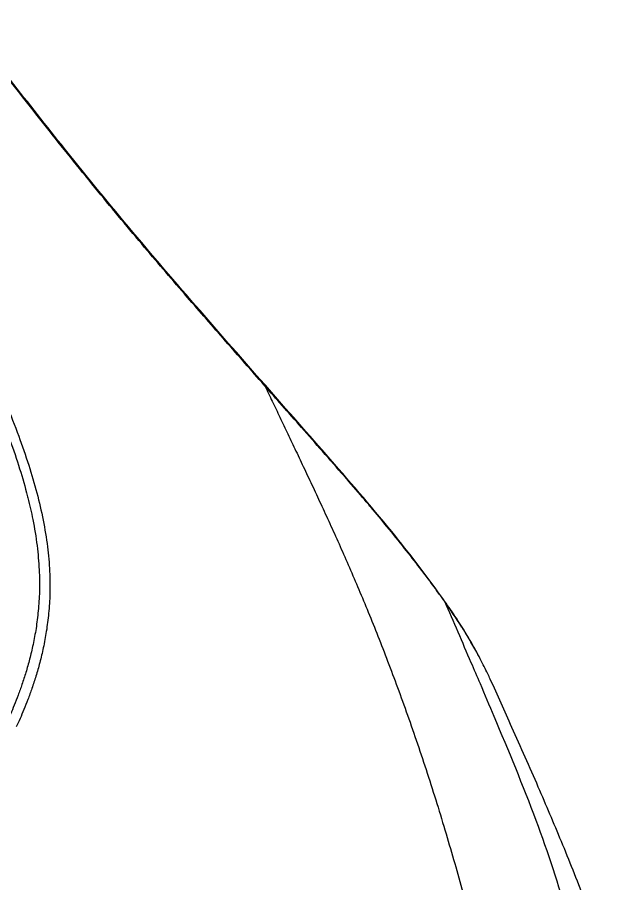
# Model space of a CAD drawing. Header units: inches. Extents: x 157915 to 159347, y -49911 to -48898.
# Drawn here: x 158941.2 to 158952.49, y -49776.47 to -49759.92 of the extents above; entities that cross this region are included whole.
import ezdxf

# ---------------------------------------------------------------- set-up
doc = ezdxf.new("R2010")
doc.units = ezdxf.units.IN
doc.header["$LTSCALE"] = 2
doc.header["$MEASUREMENT"] = 0
doc.layers.get('0').update_dxf_attribs({"linetype": 'CONTINUOUS'})

msp = doc.modelspace()

# ---------------------------------------------------------------- linework, layer by layer
at = {"color": 7, "linetype": 'Continuous'}
for p, q in [((158945.926, -49766.936), (158945.926, -49766.936)), ((158945.929, -49766.959), (158945.926, -49766.936)), ((158949.345, -49771.047), (158949.345, -49771.047)), ((158949.359, -49771.074), (158949.345, -49771.047)), ((158950.044, -49772.176), (158950.04, -49772.167))]:
    msp.add_line(p, q, dxfattribs=at)
for points, start_tangent, end_tangent in [([(158937.06, -49759.956), (158937.816, -49761.158), (158938.448, -49762.291), (158938.985, -49763.345), (158939.448, -49764.309), (158939.849, -49765.174), (158940.205, -49765.959), (158940.524, -49766.676), (158940.803, -49767.33), (158941.037, -49767.928), (158941.226, -49768.478), (158941.379, -49769.003)], (0.558323, -0.829624), (0.253931, -0.967222)), ([(158937.236, -49759.92), (158937.996, -49761.129), (158938.631, -49762.266), (158939.17, -49763.324), (158939.634, -49764.29), (158940.036, -49765.156), (158940.392, -49765.942), (158940.712, -49766.66), (158940.991, -49767.317), (158941.228, -49767.919), (158941.419, -49768.474), (158941.575, -49769.006), (158941.695, -49769.525), (158941.778, -49770.033), (158941.819, -49770.506), (158941.824, -49770.928), (158941.8, -49771.307), (158941.756, -49771.65), (158941.698, -49771.964), (158941.63, -49772.248), (158941.556, -49772.506), (158941.48, -49772.739), (158941.403, -49772.952), (158941.327, -49773.145), (158941.254, -49773.318), (158941.183, -49773.475)], (0.558326, -0.829622), (-0.422665, -0.906286)), ([(158945.916, -49766.945), (158945.179, -49766.104), (158944.446, -49765.264), (158943.633, -49764.315), (158942.742, -49763.243), (158941.81, -49762.085), (158940.995, -49761.046)], (-0.659879, 0.751372), (-0.612582, 0.790407)), ([(158945.926, -49766.936), (158944.691, -49765.523), (158943.323, -49763.921), (158942.043, -49762.352), (158941.008, -49761.036)], (-0.659213, 0.751957), (-0.612615, 0.790382)), ([(158945.929, -49766.959), (158945.916, -49766.945)], (-0.659886, 0.751365), (-0.659879, 0.751372)), ([(158945.939, -49766.95), (158945.926, -49766.936)], (-0.659929, 0.751328), (-0.659892, 0.751361)), ([(158947.797, -49769.093), (158947.448, -49768.688), (158947.031, -49768.211), (158946.63, -49767.756), (158946.258, -49767.333), (158945.929, -49766.959)], (-0.649227, 0.760594), (-0.660352, 0.750956)), ([(158945.929, -49766.959), (158946.07, -49767.255)], (0.432866, -0.901458), (0.431181, -0.902265)), ([(158949.345, -49771.047), (158948.428, -49769.839), (158947.178, -49768.362), (158945.939, -49766.95)], (-0.578023, 0.81602), (-0.659929, 0.751328)), ([(158946.07, -49767.255), (158946.216, -49767.561), (158946.367, -49767.878), (158946.523, -49768.206), (158946.684, -49768.546), (158946.849, -49768.897), (158947.018, -49769.261), (158947.191, -49769.638), (158947.367, -49770.027), (158947.544, -49770.43), (158947.723, -49770.848), (158947.905, -49771.284), (158948.089, -49771.742), (158948.274, -49772.22), (158948.463, -49772.723), (158948.653, -49773.251), (158948.843, -49773.799), (158949.03, -49774.362), (158949.214, -49774.939), (158949.389, -49775.515), (158949.555, -49776.082), (158949.709, -49776.638), (158949.85, -49777.175), (158949.977, -49777.69), (158950.089, -49778.187), (158950.183, -49778.667), (158950.259, -49779.136), (158950.311, -49779.598), (158950.336, -49780.057), (158950.336, -49780.517)], (0.431181, -0.902265), (-0.027109, -0.999632)), ([(158941.379, -49769.003), (158941.405, -49769.102)], (0.253931, -0.967222), (0.243578, -0.969881)), ([(158941.405, -49769.102), (158941.498, -49769.515), (158941.579, -49770.013), (158941.619, -49770.476), (158941.624, -49770.889), (158941.601, -49771.259), (158941.559, -49771.594), (158941.502, -49771.902), (158941.436, -49772.181), (158941.365, -49772.433), (158941.291, -49772.663), (158941.216, -49772.872), (158941.143, -49773.062), (158941.072, -49773.232), (158941.003, -49773.386)], (0.243578, -0.969881), (-0.418566, -0.908186)), ([(158947.959, -49769.284), (158947.865, -49769.173), (158947.797, -49769.093)], (-0.644923, 0.764247), (-0.649227, 0.760594)), ([(158948.599, -49770.065), (158948.26, -49769.645), (158947.959, -49769.284)], (-0.621279, 0.783589), (-0.644923, 0.764247)), ([(158949.139, -49770.77), (158948.889, -49770.437), (158948.599, -49770.065)], (-0.593085, 0.80514), (-0.621279, 0.783589)), ([(158949.233, -49770.899), (158949.139, -49770.77)], (-0.587266, 0.809394), (-0.593085, 0.80514)), ([(158949.341, -49771.05), (158949.233, -49770.899)], (-0.580144, 0.814514), (-0.587266, 0.809394)), ([(158949.359, -49771.074), (158949.341, -49771.05)], (-0.578969, 0.81535), (-0.580144, 0.814514)), ([(158949.362, -49771.072), (158949.345, -49771.048)], (-0.575499, 0.817802), (-0.577241, 0.816574)), ([(158949.691, -49771.568), (158949.359, -49771.074)], (-0.535642, 0.844445), (-0.578174, 0.815913)), ([(158949.359, -49771.074), (158949.864, -49772.242)], (0.400231, -0.916414), (0.394339, -0.918965)), ([(158949.586, -49771.4), (158949.362, -49771.072)], (-0.54879, 0.83596), (-0.575499, 0.817802)), ([(158950.04, -49772.167), (158949.873, -49771.865), (158949.586, -49771.4)], (-0.464774, 0.885429), (-0.54879, 0.83596)), ([(158949.752, -49771.666), (158949.719, -49771.613), (158949.691, -49771.568)], (-0.525475, 0.850809), (-0.535642, 0.844445)), ([(158950.044, -49772.176), (158949.752, -49771.666)], (-0.464935, 0.885345), (-0.525475, 0.850809)), ([(158949.864, -49772.242), (158950.038, -49772.648)], (0.394339, -0.918965), (0.392289, -0.919842)), ([(158950.234, -49772.564), (158950.185, -49772.46), (158950.119, -49772.324), (158950.044, -49772.176)], (-0.414968, 0.909836), (-0.464826, 0.885402)), ([(158950.038, -49772.648), (158950.302, -49773.27), (158951.104, -49775.259), (158951.709, -49777.119), (158952.096, -49778.867), (158952.344, -49780.46), (158952.461, -49781.905)], (0.392289, -0.919842), (0.008811, -0.999961)), ([(158952.495, -49778.092), (158952.447, -49777.947), (158952.03, -49776.767), (158951.592, -49775.664), (158951.151, -49774.624), (158950.648, -49773.484), (158950.234, -49772.564)], (-0.30835, 0.951273), (-0.414295, 0.910143))]:
    msp.add_spline(points, degree=3, dxfattribs=dict(at, start_tangent=start_tangent, end_tangent=end_tangent))

doc.saveas('drawing.dxf')
